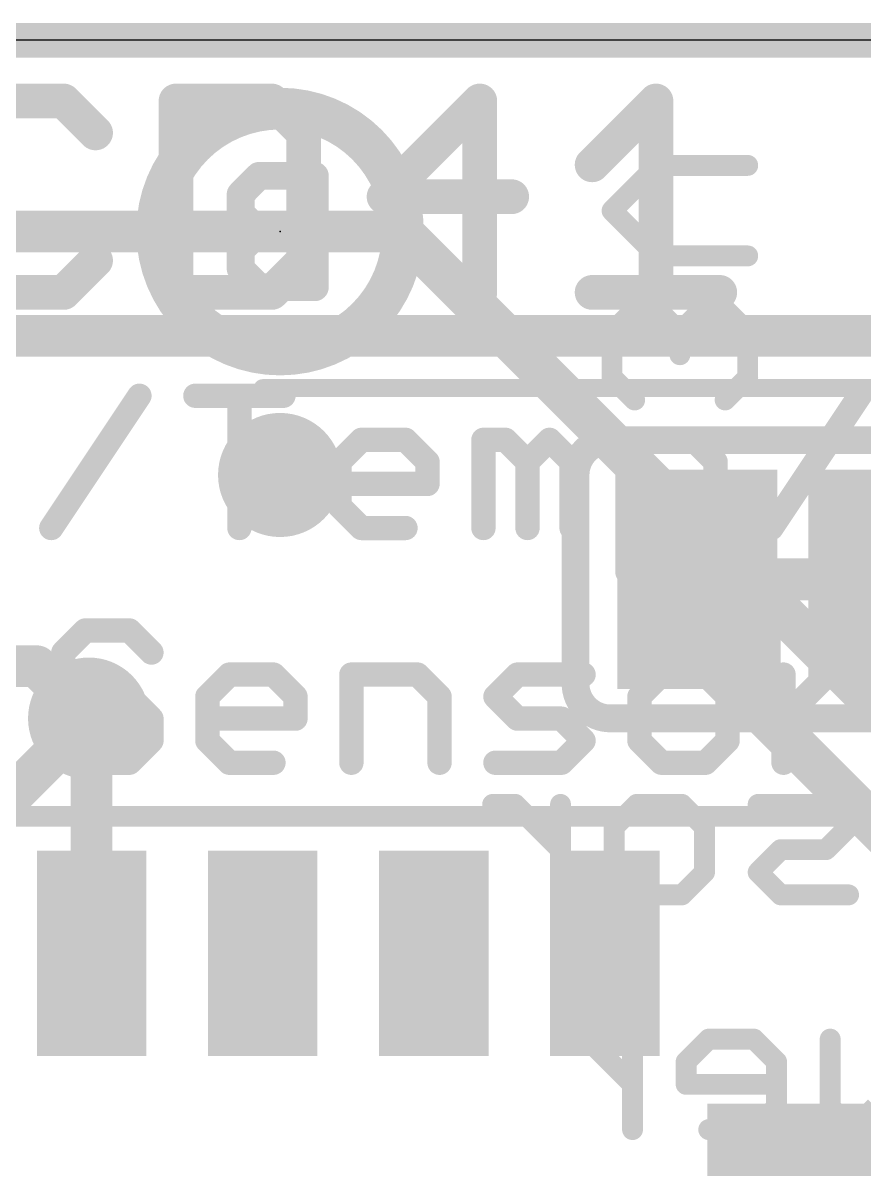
# Model space of a CAD drawing. Extents: x -0.1 to 34.1, y -8.2 to 23.
# Drawn here: x 10.95 to 17.09, y 14.62 to 22.99 of the extents above; entities that cross this region are included whole.
import ezdxf

# ---------------------------------------------------------------- set-up
doc = ezdxf.new("R2010")
doc.units = 0
for name, color, linetype in [('1', 12, 'CONTINUOUS'), ('16', 5, 'CONTINUOUS'), ('18', 110, 'CONTINUOUS'), ('20', 53, 'CONTINUOUS'), ('21', 40, 'CONTINUOUS'), ('22', 6, 'CONTINUOUS'), ('24', 6, 'CONTINUOUS'), ('47', 253, 'CONTINUOUS')]:
    doc.layers.add(name, color=color, linetype=linetype)

# ---------------------------------------------------------------- blocks, each defined once
blk = doc.blocks.new('RECT')
blk.add_solid([(-0.5, -0.5), (0.5, -0.5), (-0.5, 0.5), (0.5, 0.5)])
blk = doc.blocks.new('ROUNDV')
at = {"const_width": 0.5}
blk.add_lwpolyline([(0, -0.25, 1), (0, 0.25, 1), (0, -0.25)], format="xyb", dxfattribs=at)

msp = doc.modelspace()

# ---------------------------------------------------------------- linework, layer by layer
at = {"layer": '1'}
for points, const_width in [([(0, 22.86), (25.4, 22.86)], 0.254), ([(13.716, 21.463), (7.62, 21.463)], 0.3048), ([(18.073, 17.106), (13.716, 21.463)], 0.3048), ([(10.094, 18.288), (11.049, 18.288)], 0.3048), ([(11.049, 18.288), (11.43, 17.907)], 0.3048), ([(11.43, 17.907), (11.45, 17.887)], 0.3048), ([(11.45, 17.887), (11.45, 16.192)], 0.3048)]:
    msp.add_lwpolyline(points, dxfattribs=dict(at, const_width=const_width))
at = {"layer": '1', "const_width": 0.1524}
for points in [[(13.7699, 21.5169, 1), (13.6621, 21.4091)], [(13.716, 21.3868, 1), (13.716, 21.5392)], [(11.1029, 18.3419, 1), (10.9951, 18.2341)], [(11.049, 18.2118, 1), (11.049, 18.3642)], [(11.4839, 17.9609, 1), (11.3761, 17.8531)], [(11.5262, 17.887, 1), (11.3738, 17.887)], [(11.3761, 17.8531, 1), (11.4839, 17.9609)], [(11.3961, 17.8331, 1), (11.5039, 17.9409)], [(11.3738, 16.192, 1), (11.5262, 16.192)]]:
    msp.add_lwpolyline(points, format="xyb", dxfattribs=at)
at = {"layer": '16'}
for points, const_width in [([(0, 22.86), (25.4, 22.86)], 0.254), ([(10.668, 20.701), (17.907, 20.701)], 0.3048), ([(15.875, 18.923), (16.3322, 18.4658)], 0.3048), ([(16.764, 18.923), (16.383, 18.923)], 0.3048), ([(16.3322, 18.4658), (16.3322, 17.9756)], 0.3048), ([(15.875, 18.415), (17.907, 16.383)], 0.3048), ([(16.3322, 17.9756), (17.907, 16.4008)], 0.3048), ([(10.795, 17.272), (11.43, 17.907)], 0.3048)]:
    msp.add_lwpolyline(points, dxfattribs=dict(at, const_width=const_width))
at = {"layer": '16', "const_width": 0.1524}
for points in [[(15.9289, 18.9769, 1), (15.8211, 18.8691)], [(16.383, 18.9992, 1), (16.383, 18.8468)], [(16.764, 18.8468, 1), (16.764, 18.9992)], [(16.4084, 18.4658, 1), (16.256, 18.4658)], [(16.2783, 18.4119, 1), (16.3861, 18.5197)], [(15.9289, 18.4689, 1), (15.8211, 18.3611)], [(16.3861, 18.0295, 1), (16.2783, 17.9217)], [(11.4839, 17.8531, 1), (11.3761, 17.9609)], [(16.256, 17.9756, 1), (16.4084, 17.9756)]]:
    msp.add_lwpolyline(points, format="xyb", dxfattribs=at)
at = {"layer": '20'}
msp.add_line((22.86, 22.86), (2.54, 22.86), dxfattribs=at)
at = {"layer": '21'}
for points, const_width in [([(11.2458, 22.4167), (10.7797, 22.4167)], 0.254), ([(11.4788, 22.1837), (11.2458, 22.4167)], 0.254), ([(12.0669, 22.4167), (12.0669, 21.0185)], 0.254), ([(12.766, 22.4167), (12.0669, 22.4167)], 0.254), ([(12.999, 22.1837), (12.766, 22.4167)], 0.254), ([(14.2862, 22.4167), (13.5871, 21.7176)], 0.254), ([(14.2862, 21.0185), (14.2862, 22.4167)], 0.254), ([(15.1073, 21.9506), (15.5734, 22.4167)], 0.254), ([(15.5734, 22.4167), (15.5734, 21.0185)], 0.254), ([(12.999, 21.2515), (12.999, 22.1837)], 0.254), ([(13.5871, 21.7176), (14.5192, 21.7176)], 0.254), ([(11.2458, 21.0185), (11.4788, 21.2515)], 0.254), ([(12.766, 21.0185), (12.999, 21.2515)], 0.254), ([(10.7797, 21.0185), (11.2458, 21.0185)], 0.254), ([(12.0669, 21.0185), (12.766, 21.0185)], 0.254), ([(15.1073, 21.0185), (16.0395, 21.0185)], 0.254), ([(11.1555, 19.2977), (11.7995, 20.2637)], 0.1778), ([(12.208, 20.2637), (12.852, 20.2637)], 0.1778), ([(12.53, 19.2977), (12.53, 20.2637)], 0.1778), ([(16.4178, 19.2977), (17.0618, 20.2637)], 0.1778), ([(13.2604, 19.7807), (13.4214, 19.9417)], 0.1778), ([(13.4214, 19.9417), (13.7435, 19.9417)], 0.1778), ([(13.7435, 19.9417), (13.9045, 19.7807)], 0.1778), ([(14.3129, 19.2977), (14.3129, 19.9417)], 0.1778), ([(14.3129, 19.9417), (14.4739, 19.9417)], 0.1778), ([(14.4739, 19.9417), (14.6349, 19.7807)], 0.1778), ([(14.6349, 19.7807), (14.7959, 19.9417)], 0.1778), ([(14.7959, 19.9417), (14.9569, 19.7807)], 0.1778), ([(15.3654, 18.9756), (15.3654, 19.9417)], 0.1778), ([(15.3654, 19.9417), (15.8484, 19.9417)], 0.1778), ([(15.8484, 19.9417), (16.0094, 19.7807)], 0.1778), ([(13.2604, 19.4587), (13.2604, 19.7807)], 0.1778), ([(13.9045, 19.7807), (13.9045, 19.6197)], 0.1778), ([(14.6349, 19.7807), (14.6349, 19.2977)], 0.1778), ([(14.9569, 19.7807), (14.9569, 19.2977)], 0.1778), ([(16.0094, 19.7807), (16.0094, 19.4587)], 0.1778), ([(13.9045, 19.6197), (13.2604, 19.6197)], 0.1778), ([(13.4214, 19.2977), (13.2604, 19.4587)], 0.1778), ([(16.0094, 19.4587), (15.8484, 19.2977)], 0.1778), ([(13.7435, 19.2977), (13.4214, 19.2977)], 0.1778), ([(15.8484, 19.2977), (15.3654, 19.2977)], 0.1778), ([(11.4042, 18.5492), (11.2432, 18.3882)], 0.1778), ([(11.7262, 18.5492), (11.4042, 18.5492)], 0.1778), ([(11.8872, 18.3882), (11.7262, 18.5492)], 0.1778), ([(11.2432, 18.3882), (11.2432, 18.2272)], 0.1778), ([(11.2432, 18.2272), (11.4042, 18.0662)], 0.1778), ([(12.2957, 18.0662), (12.4567, 18.2272)], 0.1778), ([(12.4567, 18.2272), (12.7787, 18.2272)], 0.1778), ([(12.7787, 18.2272), (12.9397, 18.0662)], 0.1778), ([(13.3481, 17.5831), (13.3481, 18.2272)], 0.1778), ([(13.3481, 18.2272), (13.8312, 18.2272)], 0.1778), ([(13.8312, 18.2272), (13.9922, 18.0662)], 0.1778), ([(14.4006, 18.0662), (14.5616, 18.2272)], 0.1778), ([(14.5616, 18.2272), (15.0446, 18.2272)], 0.1778), ([(15.6141, 18.2272), (15.4531, 18.0662)], 0.1778), ([(15.9361, 18.2272), (15.6141, 18.2272)], 0.1778), ([(16.0971, 18.0662), (15.9361, 18.2272)], 0.1778), ([(16.5055, 17.5831), (16.5055, 18.2272)], 0.1778), ([(16.5055, 17.9052), (16.8275, 18.2272)], 0.1778), ([(16.8275, 18.2272), (16.9885, 18.2272)], 0.1778), ([(11.4042, 18.0662), (11.7262, 18.0662)], 0.1778), ([(11.7262, 18.0662), (11.8872, 17.9052)], 0.1778), ([(12.2957, 17.7442), (12.2957, 18.0662)], 0.1778), ([(12.9397, 18.0662), (12.9397, 17.9052)], 0.1778), ([(13.9922, 18.0662), (13.9922, 17.5831)], 0.1778), ([(14.5616, 17.9052), (14.4006, 18.0662)], 0.1778), ([(15.4531, 18.0662), (15.4531, 17.7442)], 0.1778), ([(16.0971, 17.7442), (16.0971, 18.0662)], 0.1778), ([(11.8872, 17.9052), (11.8872, 17.7442)], 0.1778), ([(12.9397, 17.9052), (12.2957, 17.9052)], 0.1778), ([(14.8836, 17.9052), (14.5616, 17.9052)], 0.1778), ([(15.0446, 17.7442), (14.8836, 17.9052)], 0.1778), ([(11.4042, 17.5831), (11.2432, 17.7442)], 0.1778), ([(11.8872, 17.7442), (11.7262, 17.5831)], 0.1778), ([(12.4567, 17.5831), (12.2957, 17.7442)], 0.1778), ([(14.8836, 17.5831), (15.0446, 17.7442)], 0.1778), ([(15.4531, 17.7442), (15.6141, 17.5831)], 0.1778), ([(15.9361, 17.5831), (16.0971, 17.7442)], 0.1778), ([(11.7262, 17.5831), (11.4042, 17.5831)], 0.1778), ([(12.7787, 17.5831), (12.4567, 17.5831)], 0.1778), ([(14.4006, 17.5831), (14.8836, 17.5831)], 0.1778), ([(15.6141, 17.5831), (15.9361, 17.5831)], 0.1778), ([(7.7, 17.192), (17.7, 17.192)], 0.1524)]:
    msp.add_lwpolyline(points, dxfattribs=dict(at, const_width=const_width))
for points, const_width in [([(11.2907, 22.4616, 1), (11.2009, 22.3718)], 0.127), ([(11.2458, 22.3532, 1), (11.2458, 22.4802)], 0.127), ([(12.1304, 22.4167, 1), (12.0034, 22.4167)], 0.127), ([(12.0669, 22.4802, 1), (12.0669, 22.3532)], 0.127), ([(12.8109, 22.4616, 1), (12.7211, 22.3718)], 0.127), ([(12.766, 22.3532, 1), (12.766, 22.4802)], 0.127), ([(14.3497, 22.4167, 1), (14.2227, 22.4167)], 0.127), ([(14.3311, 22.3718, 1), (14.2413, 22.4616)], 0.127), ([(15.6369, 22.4167, 1), (15.5099, 22.4167)], 0.127), ([(15.6183, 22.3718, 1), (15.5285, 22.4616)], 0.127), ([(11.4339, 22.1388, 1), (11.5237, 22.2286)], 0.127), ([(13.0625, 22.1837, 1), (12.9355, 22.1837)], 0.127), ([(12.9541, 22.1388, 1), (13.0439, 22.2286)], 0.127), ([(15.0624, 21.9955, 1), (15.1522, 21.9057)], 0.127), ([(13.5871, 21.7811, 1), (13.5871, 21.6541)], 0.127), ([(13.5422, 21.7625, 1), (13.632, 21.6727)], 0.127), ([(14.5192, 21.6541, 1), (14.5192, 21.7811)], 0.127), ([(11.5237, 21.2066, 1), (11.4339, 21.2964)], 0.127), ([(13.0439, 21.2066, 1), (12.9541, 21.2964)], 0.127), ([(12.9355, 21.2515, 1), (13.0625, 21.2515)], 0.127), ([(11.2009, 21.0634, 1), (11.2907, 20.9736)], 0.127), ([(11.2458, 20.955, 1), (11.2458, 21.082)], 0.127), ([(12.0669, 21.082, 1), (12.0669, 20.955)], 0.127), ([(12.7211, 21.0634, 1), (12.8109, 20.9736)], 0.127), ([(12.766, 20.955, 1), (12.766, 21.082)], 0.127), ([(15.1073, 21.082, 1), (15.1073, 20.955)], 0.127), ([(16.0395, 20.955, 1), (16.0395, 21.082)], 0.127), ([(12.0034, 21.0185, 1), (12.1304, 21.0185)], 0.127), ([(14.2227, 21.0185, 1), (14.3497, 21.0185)], 0.127), ([(15.5099, 21.0185, 1), (15.6369, 21.0185)], 0.127), ([(11.8365, 20.239, 1), (11.7626, 20.2883)], 0.0889), ([(12.208, 20.3081, 1), (12.208, 20.2192)], 0.0889), ([(12.5744, 20.2637, 1), (12.4855, 20.2637)], 0.0889), ([(12.852, 20.2192, 1), (12.852, 20.3081)], 0.0889), ([(17.0988, 20.239, 1), (17.0248, 20.2883)], 0.0889), ([(13.4214, 19.9861, 1), (13.4214, 19.8972)], 0.0889), ([(13.4529, 19.9102, 1), (13.39, 19.9731)], 0.0889), ([(13.7749, 19.9731, 1), (13.712, 19.9102)], 0.0889), ([(13.7435, 19.8972, 1), (13.7435, 19.9861)], 0.0889), ([(14.3129, 19.9861, 1), (14.3129, 19.8972)], 0.0889), ([(14.3574, 19.9417, 1), (14.2685, 19.9417)], 0.0889), ([(14.5053, 19.9731, 1), (14.4425, 19.9102)], 0.0889), ([(14.4739, 19.8972, 1), (14.4739, 19.9861)], 0.0889), ([(14.8273, 19.9731, 1), (14.7645, 19.9102)], 0.0889), ([(14.8273, 19.9102, 1), (14.7645, 19.9731)], 0.0889), ([(15.4098, 19.9417, 1), (15.3209, 19.9417)], 0.0889), ([(15.3654, 19.9861, 1), (15.3654, 19.8972)], 0.0889), ([(15.8798, 19.9731, 1), (15.8169, 19.9102)], 0.0889), ([(15.8484, 19.8972, 1), (15.8484, 19.9861)], 0.0889), ([(13.3049, 19.7807, 1), (13.216, 19.7807)], 0.0889), ([(13.229, 19.8121, 1), (13.2919, 19.7492)], 0.0889), ([(13.9489, 19.7807, 1), (13.86, 19.7807)], 0.0889), ([(13.873, 19.7492, 1), (13.9359, 19.8121)], 0.0889), ([(14.6035, 19.8121, 1), (14.6663, 19.7492)], 0.0889), ([(14.6794, 19.7807, 1), (14.5905, 19.7807)], 0.0889), ([(14.6035, 19.7492, 1), (14.6663, 19.8121)], 0.0889), ([(15.0014, 19.7807, 1), (14.9125, 19.7807)], 0.0889), ([(14.9255, 19.7492, 1), (14.9883, 19.8121)], 0.0889), ([(16.0538, 19.7807, 1), (15.9649, 19.7807)], 0.0889), ([(15.9779, 19.7492, 1), (16.0408, 19.8121)], 0.0889), ([(13.2604, 19.6641, 1), (13.2604, 19.5752)], 0.0889), ([(13.9045, 19.5752, 1), (13.9045, 19.6641)], 0.0889), ([(13.86, 19.6197, 1), (13.9489, 19.6197)], 0.0889), ([(13.2919, 19.4901, 1), (13.229, 19.4272)], 0.0889), ([(16.0408, 19.4272, 1), (15.9779, 19.4901)], 0.0889), ([(13.216, 19.4587, 1), (13.3049, 19.4587)], 0.0889), ([(15.9649, 19.4587, 1), (16.0538, 19.4587)], 0.0889), ([(11.1185, 19.3223, 1), (11.1925, 19.273)], 0.0889), ([(12.4855, 19.2977, 1), (12.5744, 19.2977)], 0.0889), ([(13.4214, 19.3421, 1), (13.4214, 19.2532)], 0.0889), ([(13.39, 19.2662, 1), (13.4529, 19.3291)], 0.0889), ([(13.7435, 19.2532, 1), (13.7435, 19.3421)], 0.0889), ([(14.2685, 19.2977, 1), (14.3574, 19.2977)], 0.0889), ([(14.5905, 19.2977, 1), (14.6794, 19.2977)], 0.0889), ([(14.9125, 19.2977, 1), (15.0014, 19.2977)], 0.0889), ([(15.3654, 19.3421, 1), (15.3654, 19.2532)], 0.0889), ([(15.8169, 19.3291, 1), (15.8798, 19.2662)], 0.0889), ([(15.8484, 19.2532, 1), (15.8484, 19.3421)], 0.0889), ([(16.3808, 19.3223, 1), (16.4548, 19.273)], 0.0889), ([(15.3209, 18.9756, 1), (15.4098, 18.9756)], 0.0889), ([(11.4042, 18.5936, 1), (11.4042, 18.5047)], 0.0889), ([(11.4357, 18.5177, 1), (11.3728, 18.5806)], 0.0889), ([(11.7577, 18.5806, 1), (11.6948, 18.5177)], 0.0889), ([(11.7262, 18.5047, 1), (11.7262, 18.5936)], 0.0889), ([(11.2118, 18.4196, 1), (11.2747, 18.3567)], 0.0889), ([(11.2877, 18.3882, 1), (11.1988, 18.3882)], 0.0889), ([(11.8558, 18.3567, 1), (11.9187, 18.4196)], 0.0889), ([(11.2747, 18.2586, 1), (11.2118, 18.1957)], 0.0889), ([(11.1988, 18.2272, 1), (11.2877, 18.2272)], 0.0889), ([(12.4567, 18.2716, 1), (12.4567, 18.1827)], 0.0889), ([(12.4881, 18.1957, 1), (12.4253, 18.2586)], 0.0889), ([(12.8101, 18.2586, 1), (12.7473, 18.1957)], 0.0889), ([(12.7787, 18.1827, 1), (12.7787, 18.2716)], 0.0889), ([(13.3926, 18.2272, 1), (13.3037, 18.2272)], 0.0889), ([(13.3481, 18.2716, 1), (13.3481, 18.1827)], 0.0889), ([(13.8626, 18.2586, 1), (13.7997, 18.1957)], 0.0889), ([(13.8312, 18.1827, 1), (13.8312, 18.2716)], 0.0889), ([(14.5616, 18.2716, 1), (14.5616, 18.1827)], 0.0889), ([(14.593, 18.1957, 1), (14.5302, 18.2586)], 0.0889), ([(15.0446, 18.1827, 1), (15.0446, 18.2716)], 0.0889), ([(15.6141, 18.2716, 1), (15.6141, 18.1827)], 0.0889), ([(15.6455, 18.1957, 1), (15.5826, 18.2586)], 0.0889), ([(15.9675, 18.2586, 1), (15.9046, 18.1957)], 0.0889), ([(15.9361, 18.1827, 1), (15.9361, 18.2716)], 0.0889), ([(16.55, 18.2272, 1), (16.4611, 18.2272)], 0.0889), ([(16.8275, 18.2716, 1), (16.8275, 18.1827)], 0.0889), ([(16.859, 18.1957, 1), (16.7961, 18.2586)], 0.0889), ([(16.9885, 18.1827, 1), (16.9885, 18.2716)], 0.0889), ([(11.4042, 18.1106, 1), (11.4042, 18.0217)], 0.0889), ([(11.3728, 18.0347, 1), (11.4357, 18.0976)], 0.0889), ([(11.7577, 18.0976, 1), (11.6948, 18.0347)], 0.0889), ([(11.7262, 18.0217, 1), (11.7262, 18.1106)], 0.0889), ([(12.3401, 18.0662, 1), (12.2512, 18.0662)], 0.0889), ([(12.2643, 18.0976, 1), (12.3271, 18.0347)], 0.0889), ([(12.9841, 18.0662, 1), (12.8953, 18.0662)], 0.0889), ([(12.9083, 18.0347, 1), (12.9711, 18.0976)], 0.0889), ([(14.0366, 18.0662, 1), (13.9477, 18.0662)], 0.0889), ([(13.9607, 18.0347, 1), (14.0236, 18.0976)], 0.0889), ([(14.432, 18.0976, 1), (14.3692, 18.0347)], 0.0889), ([(14.3692, 18.0976, 1), (14.432, 18.0347)], 0.0889), ([(15.4216, 18.0976, 1), (15.4845, 18.0347)], 0.0889), ([(15.4975, 18.0662, 1), (15.4086, 18.0662)], 0.0889), ([(16.1415, 18.0662, 1), (16.0526, 18.0662)], 0.0889), ([(16.0656, 18.0347, 1), (16.1285, 18.0976)], 0.0889), ([(11.9317, 17.9052, 1), (11.8428, 17.9052)], 0.0889), ([(11.8558, 17.8737, 1), (11.9187, 17.9366)], 0.0889), ([(12.2957, 17.9496, 1), (12.2957, 17.8607)], 0.0889), ([(12.8953, 17.9052, 1), (12.9841, 17.9052)], 0.0889), ([(12.9397, 17.8607, 1), (12.9397, 17.9496)], 0.0889), ([(14.5616, 17.9496, 1), (14.5616, 17.8607)], 0.0889), ([(14.5302, 17.8737, 1), (14.593, 17.9366)], 0.0889), ([(14.915, 17.9366, 1), (14.8522, 17.8737)], 0.0889), ([(14.8836, 17.8607, 1), (14.8836, 17.9496)], 0.0889), ([(16.4741, 17.9366, 1), (16.537, 17.8737)], 0.0889), ([(11.2747, 17.7756, 1), (11.2118, 17.7127)], 0.0889), ([(11.9187, 17.7127, 1), (11.8558, 17.7756)], 0.0889), ([(12.3271, 17.7756, 1), (12.2643, 17.7127)], 0.0889), ([(15.076, 17.7127, 1), (15.0132, 17.7756)], 0.0889), ([(15.4845, 17.7756, 1), (15.4216, 17.7127)], 0.0889), ([(16.1285, 17.7127, 1), (16.0656, 17.7756)], 0.0889), ([(11.8428, 17.7442, 1), (11.9317, 17.7442)], 0.0889), ([(12.2512, 17.7442, 1), (12.3401, 17.7442)], 0.0889), ([(15.0132, 17.7127, 1), (15.076, 17.7756)], 0.0889), ([(15.4086, 17.7442, 1), (15.4975, 17.7442)], 0.0889), ([(16.0526, 17.7442, 1), (16.1415, 17.7442)], 0.0889), ([(11.4042, 17.6276, 1), (11.4042, 17.5387)], 0.0889), ([(11.7262, 17.5387, 1), (11.7262, 17.6276)], 0.0889), ([(12.4567, 17.6276, 1), (12.4567, 17.5387)], 0.0889), ([(12.7787, 17.5387, 1), (12.7787, 17.6276)], 0.0889), ([(14.4006, 17.6276, 1), (14.4006, 17.5387)], 0.0889), ([(14.8836, 17.5387, 1), (14.8836, 17.6276)], 0.0889), ([(15.6141, 17.6276, 1), (15.6141, 17.5387)], 0.0889), ([(15.9361, 17.5387, 1), (15.9361, 17.6276)], 0.0889), ([(11.3728, 17.5517, 1), (11.4357, 17.6146)], 0.0889), ([(11.6948, 17.6146, 1), (11.7577, 17.5517)], 0.0889), ([(12.4253, 17.5517, 1), (12.4881, 17.6146)], 0.0889), ([(13.3037, 17.5831, 1), (13.3926, 17.5831)], 0.0889), ([(13.9477, 17.5831, 1), (14.0366, 17.5831)], 0.0889), ([(14.8522, 17.6146, 1), (14.915, 17.5517)], 0.0889), ([(15.5826, 17.5517, 1), (15.6455, 17.6146)], 0.0889), ([(15.9046, 17.6146, 1), (15.9675, 17.5517)], 0.0889), ([(16.4611, 17.5831, 1), (16.55, 17.5831)], 0.0889)]:
    msp.add_lwpolyline(points, format="xyb", dxfattribs=dict(at, const_width=const_width))
at = {"layer": '22'}
for points, const_width in [([(12.827, 20.565, 1), (12.827, 22.361, 1), (12.827, 20.565)], 0.3048), ([(15.5832, 21.9843, 1), (15.5832, 21.9081)], 0.0762), ([(15.6101, 21.9192, 1), (15.5562, 21.9731)], 0.0762), ([(16.2441, 21.9081, 1), (16.2441, 21.9843)], 0.0762), ([(12.6743, 21.9209, 1), (12.6743, 21.8193)], 0.1016), ([(12.7102, 21.8342, 1), (12.6383, 21.906)], 0.1016), ([(13.1318, 21.8701, 1), (13.0302, 21.8701)], 0.1016), ([(13.081, 21.8193, 1), (13.081, 21.9209)], 0.1016), ([(12.5895, 21.7345, 1), (12.4879, 21.7345)], 0.1016), ([(12.5028, 21.7704, 1), (12.5746, 21.6986)], 0.1016), ([(12.5746, 21.6348, 1), (12.5028, 21.563)], 0.1016), ([(15.2796, 21.6426, 1), (15.2258, 21.5887)], 0.0762), ([(12.4879, 21.5989, 1), (12.5895, 21.5989)], 0.1016), ([(15.2258, 21.6426, 1), (15.2796, 21.5887)], 0.0762), ([(12.6743, 21.5141, 1), (12.6743, 21.4125)], 0.1016), ([(12.7102, 21.4274, 1), (12.6383, 21.4993)], 0.1016), ([(12.6383, 21.4274, 1), (12.7102, 21.4993)], 0.1016), ([(13.081, 21.4125, 1), (13.081, 21.5141)], 0.1016), ([(12.5895, 21.3278, 1), (12.4879, 21.3278)], 0.1016), ([(12.5028, 21.3637, 1), (12.5746, 21.2918)], 0.1016), ([(15.5832, 21.3233, 1), (15.5832, 21.2471)], 0.0762), ([(15.5562, 21.2583, 1), (15.6101, 21.3121)], 0.0762), ([(16.2441, 21.2471, 1), (16.2441, 21.3233)], 0.0762), ([(12.5746, 21.2281, 1), (12.5028, 21.1563)], 0.1016), ([(12.4879, 21.1922, 1), (12.5895, 21.1922)], 0.1016), ([(12.6743, 21.1074, 1), (12.6743, 21.0058)], 0.1016), ([(12.6383, 21.0207, 1), (12.7102, 21.0925)], 0.1016), ([(13.0302, 21.0566, 1), (13.1318, 21.0566)], 0.1016), ([(13.081, 21.0058, 1), (13.081, 21.1074)], 0.1016), ([(15.4179, 20.9318, 1), (15.4179, 20.8556)], 0.0762), ([(15.4449, 20.8668, 1), (15.391, 20.9206)], 0.0762), ([(15.6101, 20.9206, 1), (15.5562, 20.8668)], 0.0762), ([(15.5832, 20.8556, 1), (15.5832, 20.9318)], 0.0762), ([(15.9137, 20.9318, 1), (15.9137, 20.8556)], 0.0762), ([(15.9406, 20.8668, 1), (15.8867, 20.9206)], 0.0762), ([(16.1058, 20.9206, 1), (16.052, 20.8668)], 0.0762), ([(16.0789, 20.8556, 1), (16.0789, 20.9318)], 0.0762), ([(15.2908, 20.7285, 1), (15.2146, 20.7285)], 0.0762), ([(15.2258, 20.7554, 1), (15.2796, 20.7015)], 0.0762), ([(15.7865, 20.7285, 1), (15.7103, 20.7285)], 0.0762), ([(15.7215, 20.7554, 1), (15.7754, 20.7015)], 0.0762), ([(15.7215, 20.7015, 1), (15.7754, 20.7554)], 0.0762), ([(16.2822, 20.7285, 1), (16.206, 20.7285)], 0.0762), ([(16.2172, 20.7015, 1), (16.2711, 20.7554)], 0.0762), ([(15.7103, 20.5632, 1), (15.7865, 20.5632)], 0.0762), ([(15.2796, 20.4249, 1), (15.2258, 20.371)], 0.0762), ([(15.2146, 20.398, 1), (15.2908, 20.398)], 0.0762), ([(16.206, 20.398, 1), (16.2822, 20.398)], 0.0762), ([(16.2711, 20.371, 1), (16.2172, 20.4249)], 0.0762), ([(15.391, 20.2058, 1), (15.4449, 20.2597)], 0.0762), ([(16.052, 20.2597, 1), (16.1058, 20.2058)], 0.0762), ([(15.24, 19.939, 0.4142), (14.986, 19.685)], 0.2032), ([(15.24, 19.9898, 1), (15.24, 19.8882)], 0.1016), ([(15.24, 19.8882, 1), (15.24, 19.9898)], 0.1016), ([(15.0368, 19.685, 1), (14.9352, 19.685)], 0.1016), ([(14.9352, 19.685, 1), (15.0368, 19.685)], 0.1016), ([(14.986, 18.161, 0.4142), (15.24, 17.907)], 0.2032), ([(15.0368, 18.161, 1), (14.9352, 18.161)], 0.1016), ([(14.9352, 18.161, 1), (15.0368, 18.161)], 0.1016), ([(15.24, 17.9578, 1), (15.24, 17.8562)], 0.1016), ([(15.24, 17.8562, 1), (15.24, 17.9578)], 0.1016), ([(14.3805, 17.317, 1), (14.3805, 17.2408)], 0.0762), ([(14.5726, 17.3059, 1), (14.5188, 17.252)], 0.0762), ([(14.5457, 17.2408, 1), (14.5457, 17.317)], 0.0762), ([(14.9143, 17.2789, 1), (14.8381, 17.2789)], 0.0762), ([(15.4329, 17.317, 1), (15.4329, 17.2408)], 0.0762), ([(15.4599, 17.252, 1), (15.406, 17.3059)], 0.0762), ([(15.7903, 17.3059, 1), (15.7365, 17.252)], 0.0762), ([(15.7634, 17.2408, 1), (15.7634, 17.317)], 0.0762), ([(16.3201, 17.317, 1), (16.3201, 17.2408)], 0.0762), ([(16.8428, 17.3059, 1), (16.7889, 17.252)], 0.0762), ([(16.8159, 17.2408, 1), (16.8159, 17.317)], 0.0762), ([(15.2407, 17.1406, 1), (15.2946, 17.0867)], 0.0762), ([(15.3058, 17.1137, 1), (15.2296, 17.1137)], 0.0762), ([(15.9667, 17.1137, 1), (15.8905, 17.1137)], 0.0762), ([(15.9017, 17.0867, 1), (15.9556, 17.1406)], 0.0762), ([(17.008, 17.0867, 1), (16.9542, 17.1406)], 0.0762), ([(16.9542, 17.0867, 1), (17.008, 17.1406)], 0.0762), ([(14.8492, 16.9215, 1), (14.9031, 16.9754)], 0.0762), ([(16.4854, 16.9865, 1), (16.4854, 16.9103)], 0.0762), ([(16.5123, 16.9215, 1), (16.4584, 16.9754)], 0.0762), ([(16.7889, 16.9754, 1), (16.8428, 16.9215)], 0.0762), ([(16.8159, 16.9103, 1), (16.8159, 16.9865)], 0.0762), ([(15.2946, 16.8101, 1), (15.2407, 16.7562)], 0.0762), ([(15.9556, 16.7562, 1), (15.9017, 16.8101)], 0.0762), ([(16.3471, 16.8101, 1), (16.2932, 16.7562)], 0.0762), ([(16.2932, 16.8101, 1), (16.3471, 16.7562)], 0.0762), ([(15.2296, 16.7832, 1), (15.3058, 16.7832)], 0.0762), ([(15.8905, 16.7832, 1), (15.9667, 16.7832)], 0.0762), ([(15.4329, 16.6561, 1), (15.4329, 16.5799)], 0.0762), ([(15.406, 16.591, 1), (15.4599, 16.6449)], 0.0762), ([(15.7365, 16.6449, 1), (15.7903, 16.591)], 0.0762), ([(15.7634, 16.5799, 1), (15.7634, 16.6561)], 0.0762), ([(16.4854, 16.6561, 1), (16.4854, 16.5799)], 0.0762), ([(16.4584, 16.591, 1), (16.5123, 16.6449)], 0.0762), ([(16.9811, 16.5799, 1), (16.9811, 16.6561)], 0.0762), ([(14.8381, 16.618, 1), (14.9143, 16.618)], 0.0762), ([(14.9067, 15.6025, 1), (14.9067, 15.5263)], 0.0762), ([(15.0989, 15.5914, 1), (15.045, 15.5375)], 0.0762), ([(15.0719, 15.5263, 1), (15.0719, 15.6025)], 0.0762), ([(15.4405, 15.5644, 1), (15.3643, 15.5644)], 0.0762), ([(15.9591, 15.6025, 1), (15.9591, 15.5263)], 0.0762), ([(15.9861, 15.5375, 1), (15.9322, 15.5914)], 0.0762), ([(16.3166, 15.5914, 1), (16.2627, 15.5375)], 0.0762), ([(16.2896, 15.5263, 1), (16.2896, 15.6025)], 0.0762), ([(16.8845, 15.5644, 1), (16.8083, 15.5644)], 0.0762), ([(15.832, 15.3992, 1), (15.7558, 15.3992)], 0.0762), ([(15.767, 15.4261, 1), (15.8208, 15.3722)], 0.0762), ([(16.493, 15.3992, 1), (16.4168, 15.3992)], 0.0762), ([(16.4279, 15.3722, 1), (16.4818, 15.4261)], 0.0762), ([(15.3755, 15.207, 1), (15.4293, 15.2609)], 0.0762), ([(15.7939, 15.272, 1), (15.7939, 15.1958)], 0.0762), ([(15.7558, 15.2339, 1), (15.832, 15.2339)], 0.0762), ([(16.4549, 15.1958, 1), (16.4549, 15.272)], 0.0762), ([(16.4168, 15.0687, 1), (16.493, 15.0687)], 0.0762), ([(16.4818, 15.0417, 1), (16.4279, 15.0956)], 0.0762), ([(16.8733, 15.0956, 1), (16.8194, 15.0417)], 0.0762), ([(16.8083, 15.0687, 1), (16.8845, 15.0687)], 0.0762), ([(15.3643, 14.9035, 1), (15.4405, 14.9035)], 0.0762), ([(15.9591, 14.9416, 1), (15.9591, 14.8654)], 0.0762), ([(16.2627, 14.9304, 1), (16.3166, 14.8765)], 0.0762), ([(16.2896, 14.8654, 1), (16.2896, 14.9416)], 0.0762), ([(16.9847, 14.9304, 1), (17.0385, 14.8765)], 0.0762), ([(16.9847, 14.8765, 1), (17.0385, 14.9304)], 0.0762)]:
    msp.add_lwpolyline(points, format="xyb", dxfattribs=dict(at, const_width=const_width))
for points, const_width in [([(15.2527, 21.6157), (15.5832, 21.9462)], 0.1524), ([(15.5832, 21.9462), (16.2441, 21.9462)], 0.1524), ([(12.6743, 21.8701), (12.5387, 21.7345)], 0.2032), ([(13.081, 21.8701), (12.6743, 21.8701)], 0.2032), ([(13.081, 21.0566), (13.081, 21.8701)], 0.2032), ([(12.5387, 21.7345), (12.5387, 21.5989)], 0.2032), ([(12.5387, 21.5989), (12.6743, 21.4633)], 0.2032), ([(15.5832, 21.2852), (15.2527, 21.6157)], 0.1524), ([(12.6743, 21.4633), (12.5387, 21.3278)], 0.2032), ([(13.081, 21.4633), (12.6743, 21.4633)], 0.2032), ([(12.5387, 21.3278), (12.5387, 21.1922)], 0.2032), ([(16.2441, 21.2852), (15.5832, 21.2852)], 0.1524), ([(12.5387, 21.1922), (12.6743, 21.0566)], 0.2032), ([(12.6743, 21.0566), (13.081, 21.0566)], 0.2032), ([(15.4179, 20.8937), (15.2527, 20.7285)], 0.1524), ([(15.5832, 20.8937), (15.4179, 20.8937)], 0.1524), ([(15.7484, 20.7285), (15.5832, 20.8937)], 0.1524), ([(15.9137, 20.8937), (15.7484, 20.7285)], 0.1524), ([(16.0789, 20.8937), (15.9137, 20.8937)], 0.1524), ([(16.2441, 20.7285), (16.0789, 20.8937)], 0.1524), ([(15.2527, 20.7285), (15.2527, 20.398)], 0.1524), ([(15.7484, 20.7285), (15.7484, 20.5632)], 0.1524), ([(16.2441, 20.398), (16.2441, 20.7285)], 0.1524), ([(15.2527, 20.398), (15.4179, 20.2327)], 0.1524), ([(16.0789, 20.2327), (16.2441, 20.398)], 0.1524), ([(19.304, 19.939), (15.24, 19.939)], 0.2032), ([(14.986, 19.685), (14.986, 18.161)], 0.2032), ([(15.24, 17.907), (19.304, 17.907)], 0.2032), ([(14.5457, 17.2789), (14.3805, 17.2789)], 0.1524), ([(14.8762, 16.9484), (14.5457, 17.2789)], 0.1524), ([(14.8762, 16.618), (14.8762, 17.2789)], 0.1524), ([(15.2677, 17.1137), (15.4329, 17.2789)], 0.1524), ([(15.4329, 17.2789), (15.7634, 17.2789)], 0.1524), ([(15.7634, 17.2789), (15.9286, 17.1137)], 0.1524), ([(16.8159, 17.2789), (16.3201, 17.2789)], 0.1524), ([(16.9811, 17.1137), (16.8159, 17.2789)], 0.1524), ([(15.2677, 16.7832), (15.2677, 17.1137)], 0.1524), ([(15.9286, 17.1137), (15.9286, 16.7832)], 0.1524), ([(16.8159, 16.9484), (16.9811, 17.1137)], 0.1524), ([(16.3201, 16.7832), (16.4854, 16.9484)], 0.1524), ([(16.4854, 16.9484), (16.8159, 16.9484)], 0.1524), ([(15.4329, 16.618), (15.2677, 16.7832)], 0.1524), ([(15.9286, 16.7832), (15.7634, 16.618)], 0.1524), ([(16.4854, 16.618), (16.3201, 16.7832)], 0.1524), ([(15.7634, 16.618), (15.4329, 16.618)], 0.1524), ([(16.9811, 16.618), (16.4854, 16.618)], 0.1524), ([(15.0719, 15.5644), (14.9067, 15.5644)], 0.1524), ([(15.4024, 15.2339), (15.0719, 15.5644)], 0.1524), ([(15.4024, 14.9035), (15.4024, 15.5644)], 0.1524), ([(15.9591, 15.5644), (15.7939, 15.3992)], 0.1524), ([(16.2896, 15.5644), (15.9591, 15.5644)], 0.1524), ([(16.4549, 15.3992), (16.2896, 15.5644)], 0.1524), ([(16.8464, 15.0687), (16.8464, 15.5644)], 0.1524), ([(15.7939, 15.3992), (15.7939, 15.2339)], 0.1524), ([(16.4549, 15.0687), (16.4549, 15.3992)], 0.1524), ([(15.7939, 15.2339), (16.4549, 15.2339)], 0.1524), ([(16.2896, 14.9035), (16.4549, 15.0687)], 0.1524), ([(17.0116, 14.9035), (16.8464, 15.0687)], 0.1524), ([(17.1768, 15.0687), (17.0116, 14.9035)], 0.1524), ([(15.9591, 14.9035), (16.2896, 14.9035)], 0.1524)]:
    msp.add_lwpolyline(points, dxfattribs=dict(at, const_width=const_width))
at = {"layer": '24'}
msp.add_point((12.827, 21.463), dxfattribs=at)
at = {"layer": '47', "const_width": 0.13}
for points in [[(12.319, 22.86), (34.081, 22.86)], [(12.7, 20.32), (30.144, 20.32)]]:
    msp.add_lwpolyline(points, dxfattribs=at)
at = {"layer": '47', "const_width": 0.065}
for points in [[(12.319, 22.8925, 1), (12.319, 22.8275)], [(12.7, 20.3525, 1), (12.7, 20.2875)]]:
    msp.add_lwpolyline(points, format="xyb", dxfattribs=at)

# ---------------------------------------------------------------- block references
at = {"layer": '1', "xscale": 0.8, "yscale": 1.5}
for p, rotation in [((11.45, 16.192), 180), ((12.7, 16.192), 180), ((13.95, 16.192), 180), ((15.2, 16.192), 180), ((16.7, 14.692), 90)]:
    msp.add_blockref('RECT', p, dxfattribs=dict(at, rotation=rotation))
at = {"layer": '16', "xscale": 1.1684, "yscale": 1.6002}
for p in [(15.875, 18.923), (17.272, 18.923)]:
    msp.add_blockref('RECT', p, dxfattribs=at)
at = {"layer": '18'}
for p, xscale, yscale in [((12.827, 19.685), 0.9064, 0.9064), ((12.827, 19.685), 0.9064, 0.9064), ((11.43, 17.907), 0.889, 0.889), ((11.43, 17.907), 0.889, 0.889)]:
    msp.add_blockref('ROUNDV', p, dxfattribs=dict(at, xscale=xscale, yscale=yscale))

doc.saveas('drawing.dxf')
